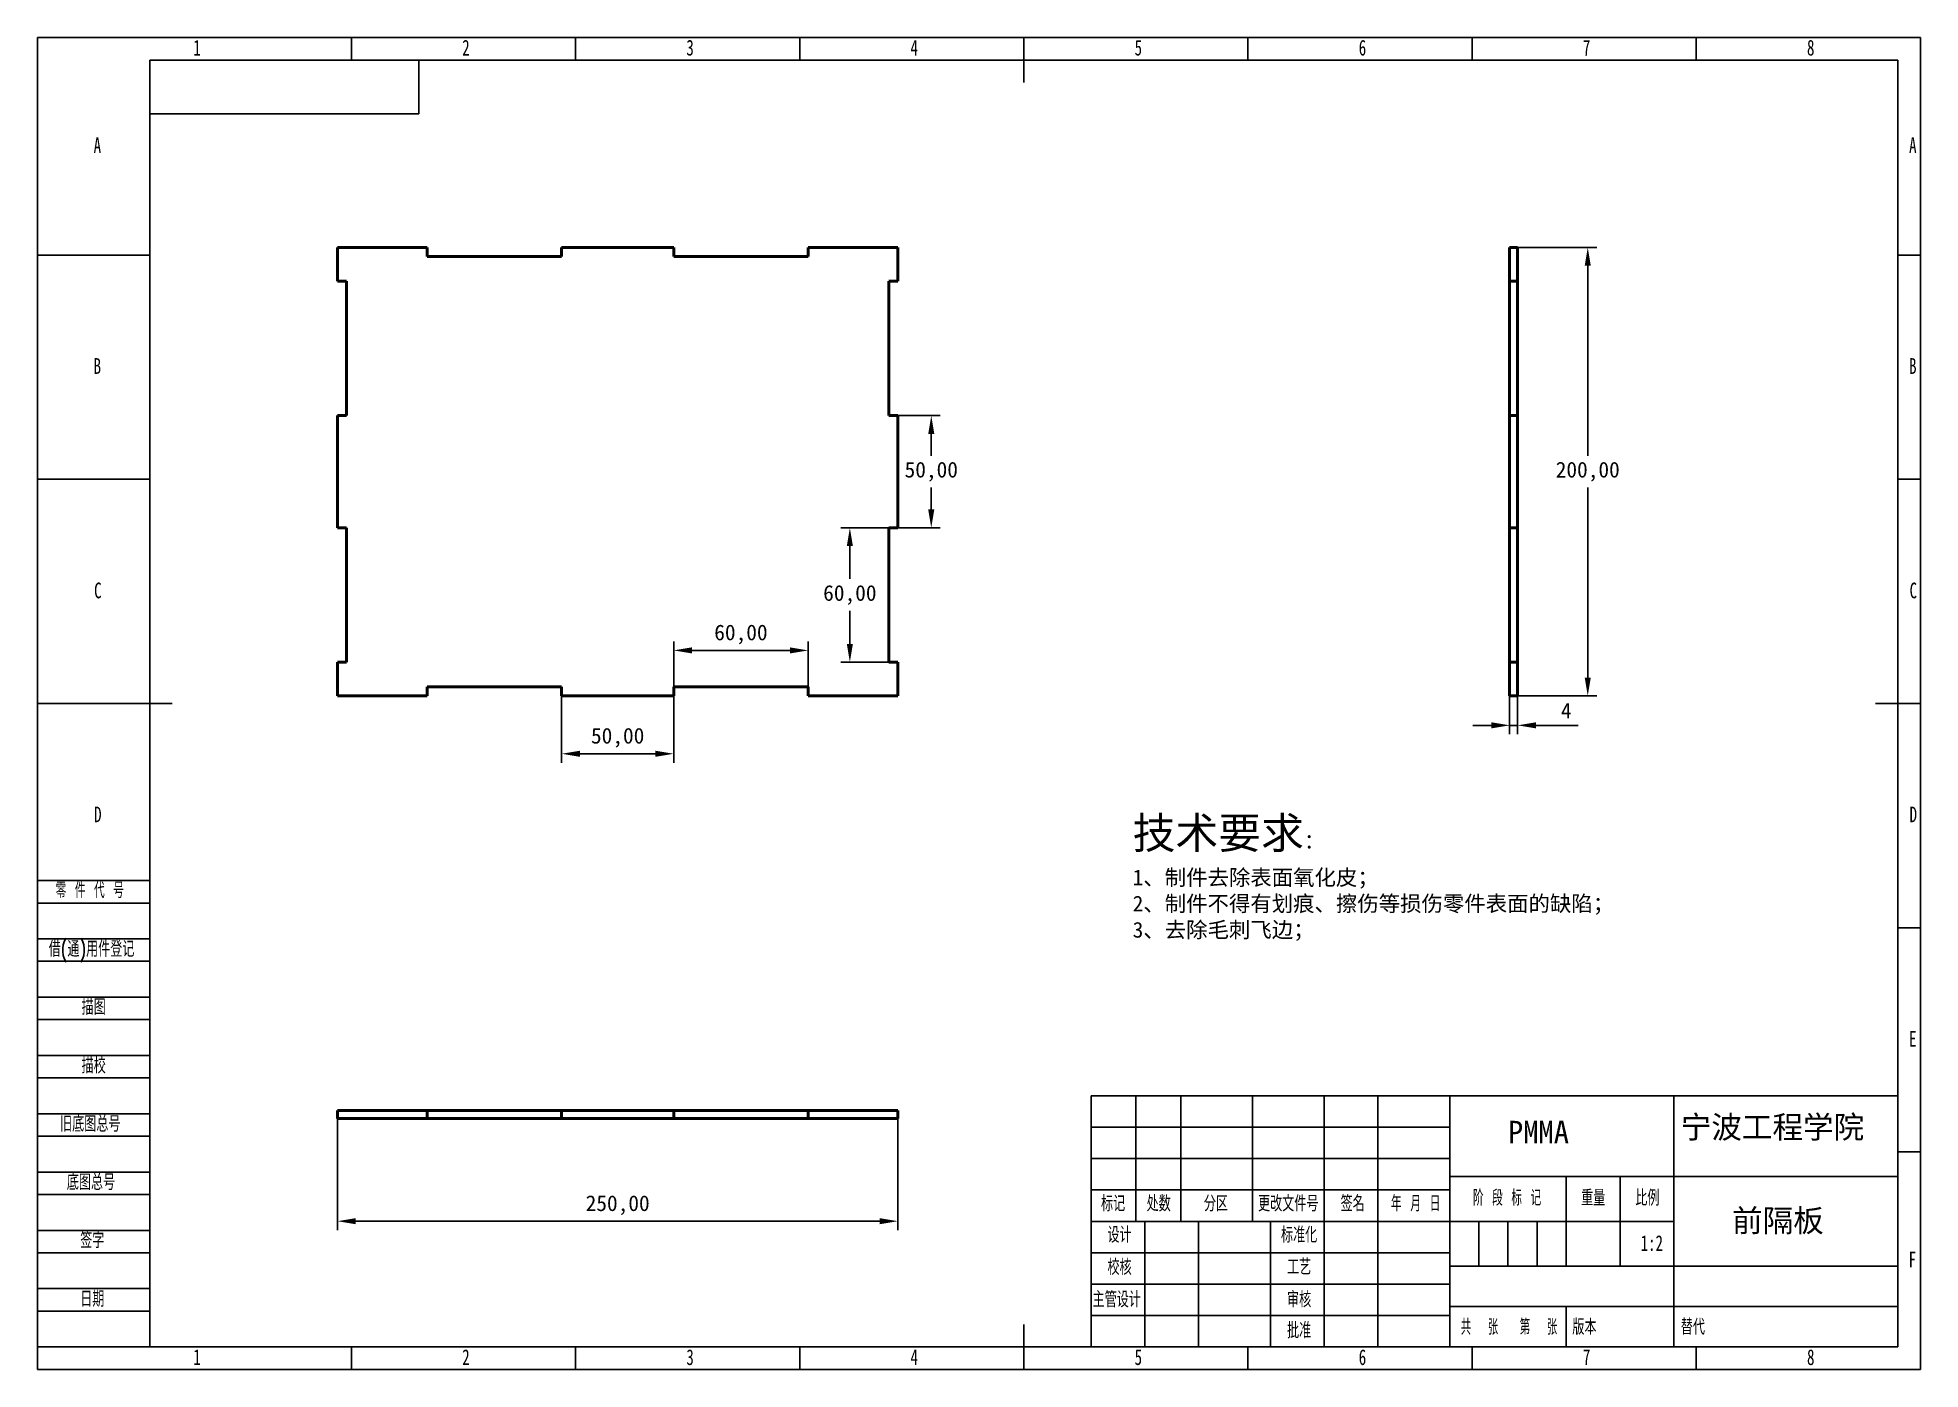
# Model space of a CAD drawing. Header units: millimetres. Extents: x 0 to 420, y 0 to 297.
import ezdxf

# ---------------------------------------------------------------- set-up
doc = ezdxf.new("R2010")
doc.units = ezdxf.units.MM
doc.header["$PDSIZE"] = -1
for name, color, linetype in [('10', 7, 'Continuous'), ('5', 7, 'Continuous'), ('9', 7, 'Continuous'), ('SLD-0', 7, 'Continuous')]:
    doc.layers.add(name, color=color, linetype=linetype)
doc.layers.add('标注层', color=4, linetype='Continuous', lineweight=25)
doc.layers.add('轮廓实线层', color=7, linetype='Continuous', lineweight=50)
doc.styles.add('SLDTEXTSTYLE0', font='TXT', dxfattribs={"width": 0.7, "bigfont": 'bigfont'})
doc.styles.add('SLDTEXTSTYLE1', font='TXT', dxfattribs={"width": 0.62, "bigfont": 'bigfont'})
doc.styles.add('SLDTEXTSTYLE2', font='TXT', dxfattribs={"width": 0.614286, "bigfont": 'bigfont'})
doc.styles.add('SLDTEXTSTYLE3', font='TXT', dxfattribs={"width": 0.6, "bigfont": 'bigfont'})
doc.styles.add('SLDTEXTSTYLE4', font='TXT', dxfattribs={"width": 0.7})
doc.dimstyles.new('ISO-25', dxfattribs={"dimtxt": 2.5, "dimasz": 2.5, "dimexe": 1.25, "dimexo": 0.625, "dimtad": 1, "dimtxsty": 'Standard', "dimcen": 2.5, "dimadec": 0, "dimazin": 0, "dimtfac": 1, "dimtmove": 0, "dimatfit": 3, "dimfxl": 1, "dimarcsym": 0})

# ---------------------------------------------------------------- blocks, each defined once
blk = doc.blocks.new('*D1')
at = {"layer": 'Defpoints', "color": 0, "transparency": 16777216}
for p in [(328.36, 150.2), (330.16, 150.2), (330.16, 143.63)]:
    blk.add_point(p, dxfattribs=at)
at = {"layer": '标注层', "color": 0, "lineweight": -2, "transparency": 16777216}
for p, q in [((328.36, 150.2), (328.36, 141.63)), ((330.16, 150.2), (330.16, 141.63)), ((324.28, 143.63), (320.2, 143.63)), ((328.36, 143.63), (330.16, 143.63)), ((334.24, 143.63), (343.7, 143.63))]:
    blk.add_line(p, q, dxfattribs=at)
at = {"layer": '标注层', "color": 0, "transparency": 16777216}
for points in [[(324.28, 144.31), (324.28, 142.95), (328.36, 143.63)], [(334.24, 144.31), (334.24, 142.95), (330.16, 143.63)]]:
    blk.add_solid(points, dxfattribs=at)
at = {"layer": '标注层', "color": 0, "transparency": 16777216, "insert": (341.01, 146.91), "char_height": 3.5, "attachment_point": 5}
blk.add_mtext('4', dxfattribs=at)
blk = doc.blocks.new('*D2')
at = {"layer": 'Defpoints', "color": 0, "transparency": 16777216}
for p in [(330.16, 250.2), (330.16, 150.2), (345.8, 150.2)]:
    blk.add_point(p, dxfattribs=at)
at = {"layer": '标注层', "color": 0, "lineweight": -2, "transparency": 16777216}
for p, q in [((330.16, 250.2), (347.8, 250.2)), ((345.8, 246.12), (345.8, 203.77)), ((345.8, 154.28), (345.8, 196.64)), ((330.16, 150.2), (347.8, 150.2))]:
    blk.add_line(p, q, dxfattribs=at)
at = {"layer": '标注层', "color": 0, "transparency": 16777216}
for points in [[(345.12, 246.12), (346.48, 246.12), (345.8, 250.2)], [(345.12, 154.28), (346.48, 154.28), (345.8, 150.2)]]:
    blk.add_solid(points, dxfattribs=at)
at = {"layer": '标注层', "color": 0, "transparency": 16777216, "insert": (345.8, 200.2), "char_height": 3.5, "attachment_point": 5}
blk.add_mtext('200,00', dxfattribs=at)
blk = doc.blocks.new('*D3')
at = {"layer": 'Defpoints', "color": 0, "transparency": 16777216}
for p in [(66.89, 55.93), (191.89, 55.93), (191.89, 33.04)]:
    blk.add_point(p, dxfattribs=at)
at = {"layer": '标注层', "color": 0, "lineweight": -2, "transparency": 16777216}
for p, q in [((66.89, 55.93), (66.89, 31.04)), ((191.89, 55.93), (191.89, 31.04)), ((70.97, 33.04), (187.81, 33.04))]:
    blk.add_line(p, q, dxfattribs=at)
at = {"layer": '标注层', "color": 0, "transparency": 16777216}
for points in [[(70.97, 33.72), (70.97, 32.36), (66.89, 33.04)], [(187.81, 33.72), (187.81, 32.36), (191.89, 33.04)]]:
    blk.add_solid(points, dxfattribs=at)
at = {"layer": '标注层', "color": 0, "transparency": 16777216, "insert": (129.39, 36.6), "char_height": 3.5, "attachment_point": 5}
blk.add_mtext('250,00', dxfattribs=at)
blk = doc.blocks.new('*D4')
at = {"layer": 'Defpoints', "color": 0, "transparency": 16777216}
for p in [(116.89, 150.2), (141.89, 150.2), (141.89, 137.29)]:
    blk.add_point(p, dxfattribs=at)
at = {"layer": '标注层', "color": 0, "lineweight": -2, "transparency": 16777216}
for p, q in [((116.89, 150.2), (116.89, 135.29)), ((141.89, 150.2), (141.89, 135.29)), ((120.97, 137.29), (137.81, 137.29))]:
    blk.add_line(p, q, dxfattribs=at)
at = {"layer": '标注层', "color": 0, "transparency": 16777216}
for points in [[(120.97, 137.97), (120.97, 136.61), (116.89, 137.29)], [(137.81, 137.97), (137.81, 136.61), (141.89, 137.29)]]:
    blk.add_solid(points, dxfattribs=at)
at = {"layer": '标注层', "color": 0, "transparency": 16777216, "insert": (129.39, 140.86), "char_height": 3.5, "attachment_point": 5}
blk.add_mtext('50,00', dxfattribs=at)
blk = doc.blocks.new('*D5')
at = {"layer": 'Defpoints', "color": 0, "transparency": 16777216}
for p in [(171.89, 160.34), (141.89, 152.2), (171.89, 152.2)]:
    blk.add_point(p, dxfattribs=at)
at = {"layer": '标注层', "color": 0, "lineweight": -2, "transparency": 16777216}
for p, q in [((141.89, 152.2), (141.89, 162.34)), ((145.97, 160.34), (167.81, 160.34)), ((171.89, 152.2), (171.89, 162.34))]:
    blk.add_line(p, q, dxfattribs=at)
at = {"layer": '标注层', "color": 0, "transparency": 16777216}
for points in [[(145.97, 161.02), (145.97, 159.66), (141.89, 160.34)], [(167.81, 161.02), (167.81, 159.66), (171.89, 160.34)]]:
    blk.add_solid(points, dxfattribs=at)
at = {"layer": '标注层', "color": 0, "transparency": 16777216, "insert": (156.89, 163.9), "char_height": 3.5, "attachment_point": 5}
blk.add_mtext('60,00', dxfattribs=at)
blk = doc.blocks.new('*D6')
at = {"layer": 'Defpoints', "color": 0, "transparency": 16777216}
for p in [(191.89, 212.7), (199.35, 212.7), (191.89, 187.7)]:
    blk.add_point(p, dxfattribs=at)
at = {"layer": '标注层', "color": 0, "lineweight": -2, "transparency": 16777216}
for p, q in [((191.89, 212.7), (201.35, 212.7)), ((199.35, 208.62), (199.35, 203.77)), ((199.35, 191.78), (199.35, 196.64)), ((191.89, 187.7), (201.35, 187.7))]:
    blk.add_line(p, q, dxfattribs=at)
at = {"layer": '标注层', "color": 0, "transparency": 16777216}
for points in [[(198.67, 208.62), (200.03, 208.62), (199.35, 212.7)], [(198.67, 191.78), (200.03, 191.78), (199.35, 187.7)]]:
    blk.add_solid(points, dxfattribs=at)
at = {"layer": '标注层', "color": 0, "transparency": 16777216, "insert": (199.35, 200.2), "char_height": 3.5, "attachment_point": 5}
blk.add_mtext('50,00', dxfattribs=at)
blk = doc.blocks.new('*D7')
at = {"layer": 'Defpoints', "color": 0, "transparency": 16777216}
for p in [(189.89, 187.7), (181.19, 157.7), (189.89, 157.7)]:
    blk.add_point(p, dxfattribs=at)
at = {"layer": '标注层', "color": 0, "lineweight": -2, "transparency": 16777216}
for p, q in [((189.89, 187.7), (179.19, 187.7)), ((181.19, 183.62), (181.19, 176.27)), ((181.19, 161.78), (181.19, 169.14)), ((189.89, 157.7), (179.19, 157.7))]:
    blk.add_line(p, q, dxfattribs=at)
at = {"layer": '标注层', "color": 0, "transparency": 16777216}
for points in [[(180.51, 183.62), (181.87, 183.62), (181.19, 187.7)], [(180.51, 161.78), (181.87, 161.78), (181.19, 157.7)]]:
    blk.add_solid(points, dxfattribs=at)
at = {"layer": '标注层', "color": 0, "transparency": 16777216, "insert": (181.19, 172.7), "char_height": 3.5, "attachment_point": 5}
blk.add_mtext('60,00', dxfattribs=at)

msp = doc.modelspace()

# ---------------------------------------------------------------- linework, layer by layer
at = {"layer": '10', "color": 7}
for p, q in [((0, 109), (25, 109)), ((0, 104), (25, 104)), ((0, 96), (25, 96)), ((0, 91), (25, 91)), ((0, 83), (25, 83)), ((0, 78), (25, 78)), ((0, 70), (25, 70)), ((0, 65), (25, 65)), ((0, 57), (25, 57)), ((0, 52), (25, 52)), ((235, 54), (315, 54)), ((235, 47), (315, 47)), ((0, 44), (25, 44)), ((0, 39), (25, 39)), ((0, 31), (25, 31)), ((0, 26), (25, 26)), ((0, 18), (25, 18)), ((0, 13), (25, 13))]:
    msp.add_line(p, q, dxfattribs=at)
at = {"layer": '10', "color": 7, "lineweight": 25}
for p, q in [((245, 61), (245, 33)), ((255, 61), (255, 33)), ((271, 61), (271, 33)), ((287, 61), (287, 5)), ((299, 61), (299, 5)), ((315, 61), (315, 5)), ((365, 61), (365, 33)), ((315, 43), (415, 43)), ((340.9862, 43), (340.9862, 23)), ((353, 43), (353, 23)), ((235, 40), (315, 40)), ((235, 33), (365, 33)), ((247, 33), (247, 5)), ((259, 33), (259, 5)), ((275, 33), (275, 5)), ((365, 33), (365, 5)), ((235, 26), (315, 26)), ((315, 23), (415, 23)), ((235, 19), (315, 19)), ((315, 14), (415, 14)), ((235, 12), (315, 12))]:
    msp.add_line(p, q, dxfattribs=at)
at = {"layer": '5'}
for p, q in [((70, 297), (70, 292)), ((120, 297), (120, 292)), ((170, 297), (170, 292)), ((270, 297), (270, 292)), ((320, 297), (320, 292)), ((370, 297), (370, 292)), ((0, 248.5), (25, 248.5)), ((420, 248.5), (415, 248.5)), ((0, 198.5), (25, 198.5)), ((420, 198.5), (415, 198.5)), ((420, 98.5), (415, 98.5)), ((420, 48.5), (415, 48.5)), ((70, 0), (70, 5)), ((120, 0), (120, 5)), ((170, 0), (170, 5)), ((270, 0), (270, 5)), ((320, 0), (320, 5)), ((370, 0), (370, 5))]:
    msp.add_line(p, q, dxfattribs=at)
at = {"layer": '5', "lineweight": 25}
for p, q in [((220, 297), (220, 287)), ((0, 148.5), (30, 148.5)), ((420, 148.5), (410, 148.5)), ((220, 0), (220, 10))]:
    msp.add_line(p, q, dxfattribs=at)
at = {"layer": '5', "color": 7, "lineweight": 25}
for p, q in [((415, 292), (25, 292)), ((25, 292), (25, 5)), ((85, 280), (85, 292)), ((415, 5), (415, 292)), ((25, 280), (85, 280)), ((235, 61), (415, 61)), ((235, 61), (235, 5)), ((0, 5), (415, 5))]:
    msp.add_line(p, q, dxfattribs=at)
at = {"layer": '9', "color": 7}
for p, q in [((420, 297), (0, 297)), ((0, 297), (0, 0)), ((420, 148.5), (420, 297)), ((420, 0), (420, 148.5)), ((0, 0), (420, 0))]:
    msp.add_line(p, q, dxfattribs=at)
at = {"layer": 'SLD-0'}
for p, q in [((321.5, 33), (321.5, 23)), ((328, 33), (328, 23)), ((334.5, 33), (334.5, 23))]:
    msp.add_line(p, q, dxfattribs=at)
at = {"layer": 'SLD-0', "lineweight": 25}
msp.add_line((340.9862, 14), (340.9862, 5), dxfattribs=at)
at = {"layer": '轮廓实线层'}
for p, q in [((66.8922, 250.2013), (66.8922, 242.7013)), ((86.8922, 250.2013), (66.8922, 250.2013)), ((86.8922, 250.2013), (86.8922, 248.2013)), ((86.8922, 248.2013), (116.8922, 248.2013)), ((116.8922, 248.2013), (116.8922, 250.2013)), ((141.8922, 250.2013), (116.8922, 250.2013)), ((141.8922, 250.2013), (141.8922, 248.2013)), ((141.8922, 248.2013), (171.8922, 248.2013)), ((171.8922, 248.2013), (171.8922, 250.2013)), ((191.8922, 250.2013), (171.8922, 250.2013)), ((191.8922, 242.7013), (191.8922, 250.2013)), ((330.1599, 250.2013), (328.3599, 250.2013)), ((328.3599, 250.2013), (328.3599, 242.7013)), ((330.1599, 250.2013), (330.1599, 242.7013)), ((68.8922, 242.7013), (66.8922, 242.7013)), ((68.8922, 212.7013), (68.8922, 242.7013)), ((191.8922, 242.7013), (189.8922, 242.7013)), ((189.8922, 242.7013), (189.8922, 212.7013)), ((328.3599, 242.7013), (330.1599, 242.7013)), ((328.3599, 212.7013), (328.3599, 242.7013)), ((330.1599, 212.7013), (330.1599, 242.7013)), ((66.8922, 212.7013), (68.8922, 212.7013)), ((66.8922, 212.7013), (66.8922, 187.7013)), ((189.8922, 212.7013), (191.8922, 212.7013)), ((191.8922, 187.7013), (191.8922, 212.7013)), ((328.3599, 212.7013), (330.1599, 212.7013)), ((328.3599, 212.7013), (328.3599, 187.7013)), ((330.1599, 212.7013), (330.1599, 187.7013)), ((68.8922, 187.7013), (66.8922, 187.7013)), ((68.8922, 157.7013), (68.8922, 187.7013)), ((191.8922, 187.7013), (189.8922, 187.7013)), ((189.8922, 187.7013), (189.8922, 157.7013)), ((328.3599, 187.7013), (330.1599, 187.7013)), ((328.3599, 157.7013), (328.3599, 187.7013)), ((330.1599, 157.7013), (330.1599, 187.7013)), ((66.8922, 157.7013), (68.8922, 157.7013)), ((66.8922, 157.7013), (66.8922, 150.2013)), ((189.8922, 157.7013), (191.8922, 157.7013)), ((191.8922, 150.2013), (191.8922, 157.7013)), ((328.3599, 157.7013), (330.1599, 157.7013)), ((328.3599, 157.7013), (328.3599, 150.2013)), ((330.1599, 157.7013), (330.1599, 150.2013)), ((116.8922, 152.2013), (86.8922, 152.2013)), ((86.8922, 152.2013), (86.8922, 150.2013)), ((116.8922, 150.2013), (116.8922, 152.2013)), ((171.8922, 152.2013), (141.8922, 152.2013)), ((141.8922, 152.2013), (141.8922, 150.2013)), ((171.8922, 150.2013), (171.8922, 152.2013)), ((66.8922, 150.2013), (86.8922, 150.2013)), ((116.8922, 150.2013), (141.8922, 150.2013)), ((171.8922, 150.2013), (191.8922, 150.2013)), ((330.1599, 150.2013), (328.3599, 150.2013)), ((66.8922, 55.9251), (66.8922, 57.7251)), ((86.8922, 57.7251), (66.8922, 57.7251)), ((86.8922, 55.9251), (66.8922, 55.9251)), ((86.8922, 57.7251), (86.8922, 55.9251)), ((86.8922, 57.7251), (116.8922, 57.7251)), ((86.8922, 55.9251), (116.8922, 55.9251)), ((116.8922, 57.7251), (116.8922, 55.9251)), ((141.8922, 57.7251), (116.8922, 57.7251)), ((141.8922, 55.9251), (116.8922, 55.9251)), ((141.8922, 57.7251), (141.8922, 55.9251)), ((141.8922, 57.7251), (171.8922, 57.7251)), ((141.8922, 55.9251), (171.8922, 55.9251)), ((191.8922, 57.7251), (171.8922, 57.7251)), ((171.8922, 57.7251), (171.8922, 55.9251)), ((191.8922, 55.9251), (171.8922, 55.9251)), ((191.8922, 55.9251), (191.8922, 57.7251))]:
    msp.add_line(p, q, dxfattribs=at)

# ---------------------------------------------------------------- texts
at = {"layer": '10', "char_height": 3.5, "attachment_point": 2, "style": 'SLDTEXTSTYLE4'}
for s, insert in [('1', (35.5444, 296.5199)), ('2', (95.5444, 296.5199)), ('3', (145.5444, 296.5199)), ('4', (195.5444, 296.5199)), ('5', (245.5444, 296.5199)), ('6', (295.5469, 296.5199)), ('7', (345.5469, 296.5199)), ('8', (395.5469, 296.5199)), ('A', (13.3203, 274.7699)), ('A', (418.3203, 274.7699)), ('B', (13.3203, 225.5199)), ('B', (418.3203, 225.5199)), ('C', (13.4273, 175.4654)), ('C', (418.4273, 175.4654)), ('D', (13.4297, 125.5199)), ('D', (418.4297, 125.5199)), ('E', (418.3179, 75.4654)), ('1:2', (360.0844, 29.9049)), ('F', (418.2243, 26.2699)), ('1', (35.5444, 4.4654)), ('2', (95.5444, 4.4654)), ('3', (145.5444, 4.4654)), ('4', (195.5444, 4.4654)), ('5', (245.5444, 4.4654)), ('6', (295.5469, 4.4654)), ('7', (345.5469, 4.4654)), ('8', (395.5469, 4.4654))]:
    msp.add_mtext(s, dxfattribs=dict(at, insert=insert))
at = {"layer": '10', "color": 7, "char_height": 3.5}
for s, insert, attachment_point, style in [('零 件 代 号', (4.0231, 108.5948), 1, 'SLDTEXTSTYLE2'), ('借(通)用件登记', (2.4737, 95.4992), 1, 'SLDTEXTSTYLE0'), ('描图', (12.5, 82.5525), 2, 'SLDTEXTSTYLE0'), ('描校', (12.5, 69.5171), 2, 'SLDTEXTSTYLE0'), ('旧底图总号', (5, 56.4875), 1, 'SLDTEXTSTYLE0'), ('底图总号', (6.5, 43.4863), 1, 'SLDTEXTSTYLE0'), ('标记', (239.916, 38.7166), 2, 'SLDTEXTSTYLE0'), ('处数', (250.0796, 38.7166), 2, 'SLDTEXTSTYLE0'), ('分区', (262.8562, 38.7166), 2, 'SLDTEXTSTYLE0'), ('更改文件号', (278.992, 38.7166), 2, 'SLDTEXTSTYLE0'), ('签名', (293.3601, 38.7166), 2, 'SLDTEXTSTYLE0'), ('年 月 日', (307.4142, 38.7166), 2, 'SLDTEXTSTYLE1'), ('阶 段 标 记', (327.8026, 39.9941), 2, 'SLDTEXTSTYLE2'), ('重量', (347.0242, 39.9941), 2, 'SLDTEXTSTYLE0'), ('比例', (359.1073, 39.9941), 2, 'SLDTEXTSTYLE0'), ('签字', (12.1818, 30.5369), 2, 'SLDTEXTSTYLE0'), ('设计', (241.3484, 31.7343), 2, 'SLDTEXTSTYLE0'), ('标准化', (281.4106, 31.7343), 2, 'SLDTEXTSTYLE0'), ('校核', (241.3484, 24.5561), 2, 'SLDTEXTSTYLE0'), ('工艺', (281.4106, 24.5985), 2, 'SLDTEXTSTYLE0'), ('日期', (12.1818, 17.4368), 2, 'SLDTEXTSTYLE0'), ('主管设计', (240.7292, 17.3301), 2, 'SLDTEXTSTYLE0'), ('审核', (281.4106, 17.3301), 2, 'SLDTEXTSTYLE0'), ('批准', (281.4106, 10.4411), 2, 'SLDTEXTSTYLE0'), ('共  张', (321.6521, 11.201), 2, 'SLDTEXTSTYLE3'), ('第  张', (334.8214, 11.201), 2, 'SLDTEXTSTYLE3'), ('版本', (345.0599, 11.201), 2, 'SLDTEXTSTYLE0')]:
    msp.add_mtext(s, dxfattribs=dict(at, insert=insert, attachment_point=attachment_point, style=style))
at = {"layer": 'SLD-0', "insert": (366.5609, 11.201), "char_height": 3.5, "attachment_point": 1, "style": 'SLDTEXTSTYLE0'}
msp.add_mtext('替代', dxfattribs=at)
at = {"layer": '标注层', "attachment_point": 1}
for s, width, insert, char_height in [('{\\fFangSong|b0|i0|c134|p49;\\H2x;技术要求\\H0.5x;：\\P1、制件去除表面氧化皮；\\P2、制件不得有划痕、擦伤等损伤零件表面的缺陷；\\P3、去除毛刺飞边；}', 152.819929, (244.279, 123.1252), 3.5), ('{\\fFangSong|b0|i0|c134|p49;PMMA}', 44.802333, (328.0118, 55.4291), 5), ('{\\fFangSong|b0|i0|c134|p49;宁波工程学院}', 45.519092, (366.5505, 56.5318), 5), ('{\\fSimSun|b0|i0|c134|p2;前隔板}', 35.987325, (377.9978, 35.6642), 5)]:
    msp.add_mtext_dynamic_manual_height_columns(s, width=width, gutter_width=17.5, heights=[0], dxfattribs=dict(at, insert=insert, char_height=char_height))

# ---------------------------------------------------------------- dimensions: what is measured, and where the dimension line sits
at = {"layer": '标注层'}
for base, p1, p2, picture, middle in [((345.8038, 150.2013), (330.1599, 250.2013), (330.1599, 150.2013), '*D2', (345.8038, 200.2013)), ((199.3547, 212.7013), (191.8922, 187.7013), (191.8922, 212.7013), '*D6', (199.3547, 200.2013)), ((181.1863, 157.7013), (189.8922, 187.7013), (189.8922, 157.7013), '*D7', (181.1863, 172.7013))]:
    dim = msp.add_linear_dim(base=base, p1=p1, p2=p2, angle=90, dimstyle='ISO-25', override={"dimtxt": 3.5, "dimasz": 4.08, "dimexe": 2, "dimexo": 0, "dimgap": 1.524, "dimtih": 1, "dimtoh": 1, "dimlfac": 2, "dimzin": 0, "dimadec": 2, "dimtzin": 0}, dxfattribs=at)
    dim.commit()
    dim.dimension.update_dxf_attribs({"geometry": picture, "text_midpoint": middle})
for base, p1, p2, picture, middle in [((171.8922, 160.3369), (141.8922, 152.2013), (171.8922, 152.2013), '*D5', (156.8922, 163.9025)), ((141.8922, 137.2928), (116.8922, 150.2013), (141.8922, 150.2013), '*D4', (129.3922, 140.8585)), ((191.8922, 33.0393), (66.8922, 55.9251), (191.8922, 55.9251), '*D3', (129.3922, 36.605))]:
    dim = msp.add_linear_dim(base=base, p1=p1, p2=p2, dimstyle='ISO-25', override={"dimtxt": 3.5, "dimasz": 4.08, "dimexe": 2, "dimexo": 0, "dimgap": 1.524, "dimtih": 1, "dimtoh": 1, "dimlfac": 2, "dimzin": 0, "dimadec": 2, "dimtzin": 0}, dxfattribs=at)
    dim.commit()
    dim.dimension.update_dxf_attribs({"geometry": picture, "text_midpoint": middle})
dim = msp.add_linear_dim(base=(330.1599, 143.6329), p1=(328.3599, 150.2013), p2=(330.1599, 150.2013), text='4', dimstyle='ISO-25', override={"dimtxt": 3.5, "dimasz": 4.08, "dimexe": 2, "dimexo": 0, "dimgap": 1.524, "dimtih": 1, "dimtoh": 1, "dimlfac": 2, "dimzin": 0, "dimadec": 2, "dimtzin": 0}, dxfattribs=at)
dim.commit()
dim.dimension.update_dxf_attribs({"geometry": '*D1', "text_midpoint": (341.0106, 146.9069)})

doc.saveas('drawing.dxf')
